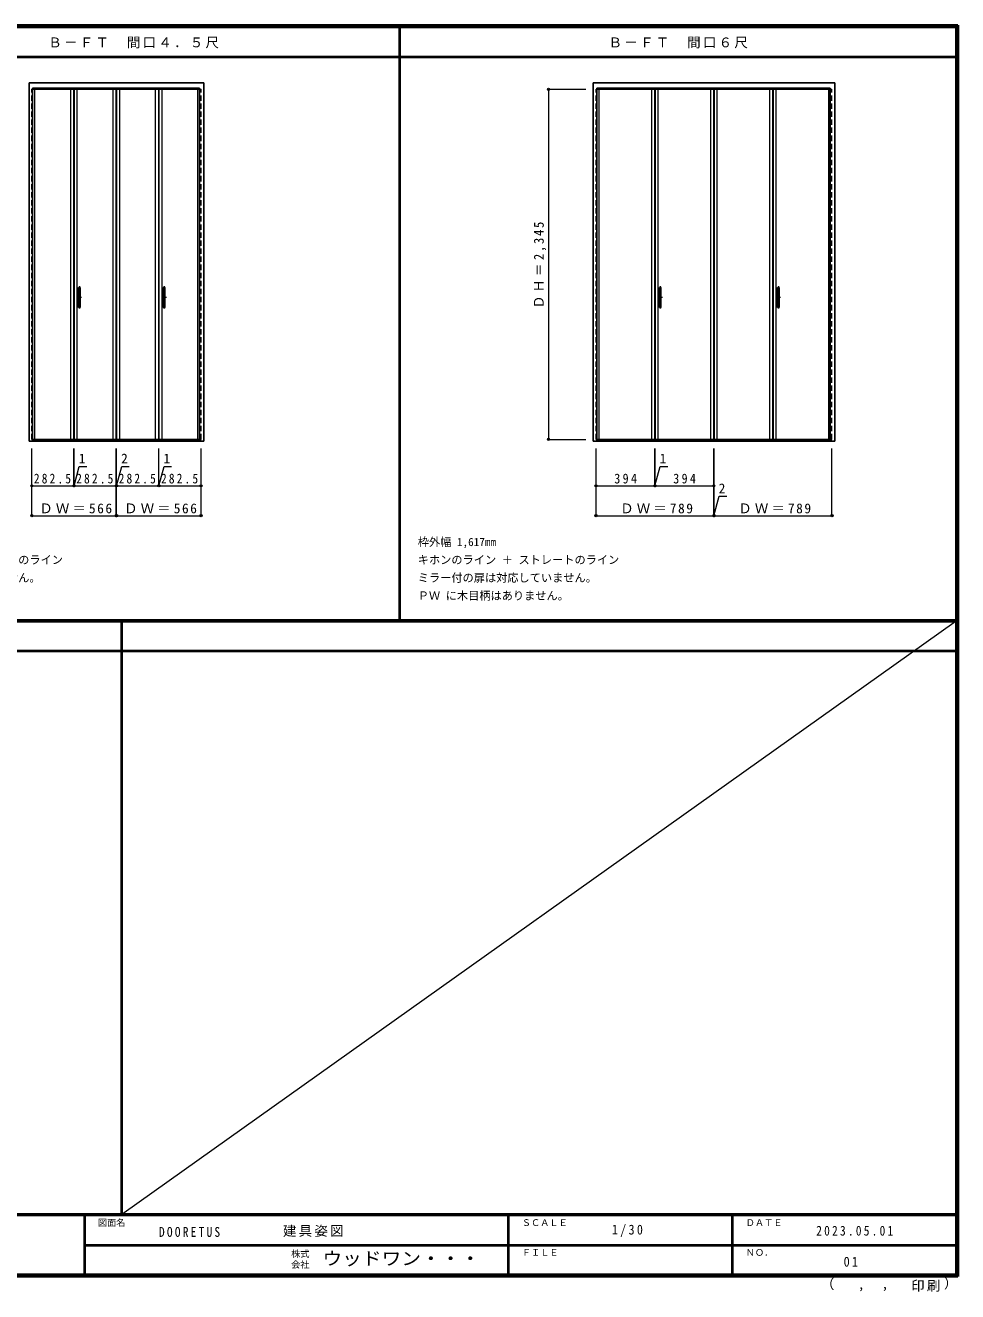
# Model space of a CAD drawing. Units: millimetres, scale not verified. Extents: x -6000 to 5700, y -4307 to 4175.
# Drawn here: x -546 to 5700, y -4307 to 4175 of the extents above; entities that cross this region are included whole.
import ezdxf
from ezdxf.enums import TextEntityAlignment as Align

# ---------------------------------------------------------------- set-up
doc = ezdxf.new("R2010")
doc.units = ezdxf.units.MM
doc.header["$LTSCALE"] = 30
doc.header["$PDMODE"] = 32
doc.header["$PDSIZE"] = 15
doc.linetypes.add('CHAIN1', pattern=[8, 5, -1, 1, -1])
doc.linetypes.add('DASHED1', pattern=[1.8, 1.2, -0.6])
for name, color, linetype, lineweight in [('0-1_通り芯', 4, 'CHAIN1', 9), ('0-2_扉', 3, 'Continuous', 25), ('0-3_仕上げ', 7, 'Continuous', 18), ('0-4_枠', 3, 'Continuous', 25), ('0-7', 7, 'Continuous', 18), ('0-8', 7, 'Continuous', 18), ('0-B_寸法', 4, 'Continuous', 9), ('0-F', 7, 'Continuous', 18), ('F-1_枠', 6, 'Continuous', 40)]:
    doc.layers.add(name, color=color, linetype=linetype, lineweight=lineweight)
doc.layers.add('0-A_文字', color=7, linetype='Continuous')
doc.layers.add('F-A_文字', color=7, linetype='Continuous')
doc.styles.add('ＭＳ ゴシック', font='')
doc.styles.get('ＭＳ ゴシック').set_extended_font_data('MS Gothic')

msp = doc.modelspace()

# ---------------------------------------------------------------- linework, layer by layer
at = {"layer": '0-1_通り芯'}
for p, q in [((-183.5, 2429), (-183.5, 2275)), ((384.5, 2429), (384.5, 2275)), ((3707.67, 2429), (3707.67, 2275)), ((4498.67, 2429), (4498.67, 2275)), ((-168.5, 2352), (-198.5, 2352)), ((399.5, 2352), (369.5, 2352)), ((3722.67, 2352), (3692.67, 2352)), ((4513.67, 2352), (4483.67, 2352))]:
    msp.add_line(p, q, dxfattribs=at)
at = {"layer": '0-2_扉', "color": 4, "linetype": 'DASHED1', "lineweight": 9}
for p, q in [((-502, 1402), (-502, 3747)), ((-496.5, 3747), (-502, 3747)), ((620.5, 3747), (632, 3747)), ((632, 1402), (632, 3747)), ((3277.67, 1402), (3277.67, 3747)), ((3283.17, 3747), (3277.67, 3747)), ((4846.17, 3747), (4857.67, 3747)), ((4857.67, 1402), (4857.67, 3747)), ((-496.5, 1402), (-502, 1402)), ((620.5, 1402), (632, 1402)), ((3283.17, 1402), (3277.67, 1402)), ((4846.17, 1402), (4857.67, 1402))]:
    msp.add_line(p, q, dxfattribs=at)
at = {"layer": '0-2_扉'}
for p, q in [((-496.5, 3747), (-219.5, 3747)), ((-219.5, 1402), (-219.5, 3747)), ((-218.5, 3747), (64, 3747)), ((-218.5, 1402), (-218.5, 3747)), ((64, 1402), (64, 3747)), ((348.5, 3747), (66, 3747)), ((66, 1402), (66, 3747)), ((348.5, 1402), (348.5, 3747)), ((349.5, 1402), (349.5, 3747)), ((349.5, 3747), (620.5, 3747)), ((3283.17, 3747), (3671.67, 3747)), ((3671.67, 1402), (3671.67, 3747)), ((3672.67, 1402), (3672.67, 3747)), ((3672.67, 3747), (4066.67, 3747)), ((4066.67, 1402), (4066.67, 3747)), ((4068.67, 1402), (4068.67, 3747)), ((4462.67, 3747), (4068.67, 3747)), ((4462.67, 1402), (4462.67, 3747)), ((4463.67, 1402), (4463.67, 3747)), ((4463.67, 3747), (4846.17, 3747)), ((-496.5, 1402), (-219.5, 1402)), ((-218.5, 1402), (64, 1402)), ((348.5, 1402), (66, 1402)), ((349.5, 1402), (620.5, 1402)), ((3283.17, 1402), (3671.67, 1402)), ((3672.67, 1402), (4066.67, 1402)), ((4462.67, 1402), (4068.67, 1402)), ((4463.67, 1402), (4846.17, 1402))]:
    msp.add_line(p, q, dxfattribs=at)
at = {"layer": '0-3_仕上げ'}
for p, q in [((-481, 1402), (-481, 3747)), ((-240.5, 1402), (-240.5, 3747)), ((-197.5, 1402), (-197.5, 3747)), ((43, 1402), (43, 3747)), ((87, 1402), (87, 3747)), ((327.5, 1402), (327.5, 3747)), ((370.5, 1402), (370.5, 3747)), ((611, 1402), (611, 3747)), ((3298.67, 1402), (3298.67, 3747)), ((3650.67, 1402), (3650.67, 3747)), ((3693.67, 1402), (3693.67, 3747)), ((4045.67, 1402), (4045.67, 3747)), ((4089.67, 1402), (4089.67, 3747)), ((4441.67, 1402), (4441.67, 3747)), ((4484.67, 1402), (4484.67, 3747)), ((4836.67, 1402), (4836.67, 3747))]:
    msp.add_line(p, q, dxfattribs=at)
at = {"layer": '0-4_枠'}
for p, q in [((-520.5, 1390.5), (-520.5, 3790.5)), ((-520.5, 3790.5), (650.5, 3790.5)), ((-496.5, 1390.5), (-496.5, 3754.5)), ((-496.5, 3754.5), (620.5, 3754.5)), ((620.5, 1390.5), (620.5, 3754.5)), ((650.5, 1390.5), (650.5, 3790.5)), ((3259.17, 1390.5), (3259.17, 3790.5)), ((3259.17, 3790.5), (4876.17, 3790.5)), ((3283.17, 1390.5), (3283.17, 3754.5)), ((3283.17, 3754.5), (4846.17, 3754.5)), ((4846.17, 1390.5), (4846.17, 3754.5)), ((4876.17, 1390.5), (4876.17, 3790.5)), ((-520.5, 1390.5), (650.5, 1390.5)), ((3259.17, 1390.5), (4876.17, 1390.5))]:
    msp.add_line(p, q, dxfattribs=at)
at = {"layer": '0-7'}
for p, q in [((-189.5, 2398), (-189.5, 2416)), ((-177.5, 2398), (-177.5, 2416)), ((378.5, 2398), (378.5, 2416)), ((390.5, 2398), (390.5, 2416)), ((3701.67, 2398), (3701.67, 2416)), ((3713.67, 2398), (3713.67, 2416)), ((4492.67, 2398), (4492.67, 2416)), ((4504.67, 2398), (4504.67, 2416)), ((-189.5, 2288), (-189.5, 2306)), ((-177.5, 2288), (-177.5, 2306)), ((378.5, 2288), (378.5, 2306)), ((390.5, 2288), (390.5, 2306)), ((3701.67, 2288), (3701.67, 2306)), ((3713.67, 2288), (3713.67, 2306)), ((4492.67, 2288), (4492.67, 2306)), ((4504.67, 2288), (4504.67, 2306))]:
    msp.add_line(p, q, dxfattribs=at)
at = {"layer": '0-7', "color": 3, "lineweight": 25}
for p, q in [((-188.5, 2286), (-188.5, 2418)), ((-179.5, 2419), (-187.5, 2419)), ((-178.5, 2286), (-178.5, 2418)), ((379.5, 2286), (379.5, 2418)), ((388.5, 2419), (380.5, 2419)), ((389.5, 2286), (389.5, 2418)), ((3702.67, 2286), (3702.67, 2418)), ((3711.67, 2419), (3703.67, 2419)), ((3712.67, 2286), (3712.67, 2418)), ((4493.67, 2286), (4493.67, 2418)), ((4502.67, 2419), (4494.67, 2419)), ((4503.67, 2286), (4503.67, 2418)), ((-187.5, 2285), (-179.5, 2285)), ((380.5, 2285), (388.5, 2285)), ((3703.67, 2285), (3711.67, 2285)), ((4494.67, 2285), (4502.67, 2285))]:
    msp.add_line(p, q, dxfattribs=at)
at = {"layer": '0-7'}
for centre, start, end in [((-188.5, 2416), 90, 180), ((-188.5, 2398), 180, 270), ((-178.5, 2416), 0, 90), ((-178.5, 2398), 270, 0), ((379.5, 2416), 90, 180), ((379.5, 2398), 180, 270), ((389.5, 2416), 0, 90), ((389.5, 2398), 270, 0), ((3702.67, 2416), 90, 180), ((3702.67, 2398), 180, 270), ((3712.67, 2416), 0, 90), ((3712.67, 2398), 270, 0), ((4493.67, 2416), 90, 180), ((4493.67, 2398), 180, 270), ((4503.67, 2416), 0, 90), ((4503.67, 2398), 270, 0), ((-188.5, 2306), 90, 180), ((-178.5, 2306), 0, 90), ((379.5, 2306), 90, 180), ((389.5, 2306), 0, 90), ((3702.67, 2306), 90, 180), ((3712.67, 2306), 0, 90), ((4493.67, 2306), 90, 180), ((4503.67, 2306), 0, 90), ((-188.5, 2288), 180, 270), ((-178.5, 2288), 270, 0), ((379.5, 2288), 180, 270), ((389.5, 2288), 270, 0), ((3702.67, 2288), 180, 270), ((3712.67, 2288), 270, 0), ((4493.67, 2288), 180, 270), ((4503.67, 2288), 270, 0)]:
    msp.add_arc(centre, 1, start, end, dxfattribs=at)
at = {"layer": '0-7', "color": 3, "lineweight": 25}
for centre, start, end in [((-187.5, 2418), 90, 180), ((-179.5, 2418), 0, 90), ((380.5, 2418), 90, 180), ((388.5, 2418), 0, 90), ((3703.67, 2418), 90, 180), ((3711.67, 2418), 0, 90), ((4494.67, 2418), 90, 180), ((4502.67, 2418), 0, 90), ((-187.5, 2286), 180, 270), ((-179.5, 2286), 270, 0), ((380.5, 2286), 180, 270), ((388.5, 2286), 270, 0), ((3703.67, 2286), 180, 270), ((3711.67, 2286), 270, 0), ((4494.67, 2286), 180, 270), ((4502.67, 2286), 270, 0)]:
    msp.add_arc(centre, 1, start, end, dxfattribs=at)
at = {"layer": '0-8'}
for p, q in [((-189.5, 2402.5), (-189.5, 2418)), ((-177.5, 2402.5), (-177.5, 2418)), ((378.5, 2402.5), (378.5, 2418)), ((390.5, 2402.5), (390.5, 2418)), ((3701.67, 2402.5), (3701.67, 2418)), ((3713.67, 2402.5), (3713.67, 2418)), ((4492.67, 2402.5), (4492.67, 2418)), ((4504.67, 2402.5), (4504.67, 2418)), ((-189.5, 2286), (-189.5, 2301.5)), ((-177.5, 2286), (-177.5, 2301.5)), ((378.5, 2286), (378.5, 2301.5)), ((390.5, 2286), (390.5, 2301.5)), ((3701.67, 2286), (3701.67, 2301.5)), ((3713.67, 2286), (3713.67, 2301.5)), ((4492.67, 2286), (4492.67, 2301.5)), ((4504.67, 2286), (4504.67, 2301.5))]:
    msp.add_line(p, q, dxfattribs=at)
at = {"layer": '0-8', "color": 3, "lineweight": 25}
for p, q in [((-178.5, 2419), (-188.5, 2419)), ((-188.5, 2419), (-188.5, 2285)), ((-178.5, 2419), (-178.5, 2285)), ((389.5, 2419), (379.5, 2419)), ((379.5, 2419), (379.5, 2285)), ((389.5, 2419), (389.5, 2285)), ((3712.67, 2419), (3702.67, 2419)), ((3702.67, 2419), (3702.67, 2285)), ((3712.67, 2419), (3712.67, 2285)), ((4503.67, 2419), (4493.67, 2419)), ((4493.67, 2419), (4493.67, 2285)), ((4503.67, 2419), (4503.67, 2285)), ((-188.5, 2285), (-178.5, 2285)), ((379.5, 2285), (389.5, 2285)), ((3702.67, 2285), (3712.67, 2285)), ((4493.67, 2285), (4503.67, 2285))]:
    msp.add_line(p, q, dxfattribs=at)
at = {"layer": '0-8'}
for centre, start, end in [((-188.5, 2418), 90, 180), ((-188.5, 2402.5), 180, 270), ((-178.5, 2418), 0, 90), ((-178.5, 2402.5), 270, 0), ((379.5, 2418), 90, 180), ((379.5, 2402.5), 180, 270), ((389.5, 2418), 0, 90), ((389.5, 2402.5), 270, 0), ((3702.67, 2418), 90, 180), ((3702.67, 2402.5), 180, 270), ((3712.67, 2418), 0, 90), ((3712.67, 2402.5), 270, 0), ((4493.67, 2418), 90, 180), ((4493.67, 2402.5), 180, 270), ((4503.67, 2418), 0, 90), ((4503.67, 2402.5), 270, 0), ((-188.5, 2301.5), 90, 180), ((-178.5, 2301.5), 0, 90), ((379.5, 2301.5), 90, 180), ((389.5, 2301.5), 0, 90), ((3702.67, 2301.5), 90, 180), ((3712.67, 2301.5), 0, 90), ((4493.67, 2301.5), 90, 180), ((4503.67, 2301.5), 0, 90), ((-188.5, 2286), 180, 270), ((-178.5, 2286), 270, 0), ((379.5, 2286), 180, 270), ((389.5, 2286), 270, 0), ((3702.67, 2286), 180, 270), ((3712.67, 2286), 270, 0), ((4493.67, 2286), 180, 270), ((4503.67, 2286), 270, 0)]:
    msp.add_arc(centre, 1, start, end, dxfattribs=at)
for centre, major_axis, start_param, end_param in [((-183.5, 2419), (0, 17.5), 1.5707963, 3.1415927), ((-183.5, 2419), (0, 17.5), 3.1415927, 4.712389), ((384.5, 2419), (0, 17.5), 1.5707963, 3.1415927), ((384.5, 2419), (0, 17.5), 3.1415927, 4.712389), ((3707.67, 2419), (0, 17.5), 1.5707963, 3.1415927), ((3707.67, 2419), (0, 17.5), 3.1415927, 4.712389), ((4498.67, 2419), (0, 17.5), 1.5707963, 3.1415927), ((4498.67, 2419), (0, 17.5), 3.1415927, 4.712389), ((-183.5, 2285), (0, 17.5), 0, 1.5707963), ((-183.5, 2285), (0, -17.5), 1.5707963, 3.1415927), ((384.5, 2285), (0, 17.5), 0, 1.5707963), ((384.5, 2285), (0, -17.5), 1.5707963, 3.1415927), ((3707.67, 2285), (0, 17.5), 0, 1.5707963), ((3707.67, 2285), (0, -17.5), 1.5707963, 3.1415927), ((4498.67, 2285), (0, 17.5), 0, 1.5707963), ((4498.67, 2285), (0, -17.5), 1.5707963, 3.1415927)]:
    msp.add_ellipse(centre, major_axis=major_axis, ratio=0.285714, start_param=start_param, end_param=end_param, dxfattribs=at)
at = {"layer": '0-B_寸法'}
for p, q in [((2959.17, 3747), (3209.17, 3747)), ((2959.17, 3747), (2959.17, 1402)), ((2959.17, 1402), (3209.17, 1402)), ((-502, 890.5), (-502, 1340.5)), ((-219.5, 1090.5), (-219.5, 1340.5)), ((64, 890.5), (64, 1340.5)), ((66, 890.5), (66, 1340.5)), ((348.5, 1090.5), (348.5, 1340.5)), ((632, 890.5), (632, 1340.5)), ((3277.67, 890.5), (3277.67, 1340.5)), ((3671.67, 1090.5), (3671.67, 1340.5)), ((3672.67, 1090.5), (3672.67, 1340.5)), ((4066.67, 890.5), (4066.67, 1340.5)), ((4068.67, 890.5), (4068.67, 1340.5)), ((4857.67, 890.5), (4857.67, 1340.5)), ((65, 1090.5), (99.95, 1220.93)), ((99.95, 1220.93), (150.73, 1220.93)), ((3672.17, 1090.5), (3707.11, 1220.93)), ((3707.11, 1220.93), (3757.9, 1220.93)), ((-502, 1090.5), (-219.5, 1090.5)), ((-218.5, 1090.5), (64, 1090.5)), ((64, 1090.5), (66, 1090.5)), ((66, 1090.5), (348.5, 1090.5)), ((349.5, 1090.5), (632, 1090.5)), ((3277.67, 1090.5), (3671.67, 1090.5)), ((3671.67, 1090.5), (3672.67, 1090.5)), ((3672.67, 1090.5), (4066.67, 1090.5)), ((4067.67, 890.5), (4102.61, 1020.93)), ((4102.61, 1020.93), (4153.4, 1020.93)), ((-502, 890.5), (64, 890.5)), ((66, 890.5), (632, 890.5)), ((3277.67, 890.5), (4066.67, 890.5)), ((4066.67, 890.5), (4068.67, 890.5)), ((4068.67, 890.5), (4857.67, 890.5))]:
    msp.add_line(p, q, dxfattribs=at)
for points in [[(-219.5, 1090.5), (-218.5, 1090.5), (-218.5, 1340.5)], [(348.5, 1090.5), (349.5, 1090.5), (349.5, 1340.5)], [(-219, 1090.5), (-184.05, 1220.93), (-133.27, 1220.93)], [(349, 1090.5), (383.95, 1220.93), (434.73, 1220.93)]]:
    msp.add_lwpolyline(points, dxfattribs=at)
at = {"layer": '0-B_寸法', "color": 7}
for p in [(2959.17, 3747), (2959.17, 1402), (-502, 1090.5), (-219.5, 1090.5), (-218.5, 1090.5), (64, 1090.5), (66, 1090.5), (348.5, 1090.5), (349.5, 1090.5), (632, 1090.5), (3277.67, 1090.5), (3671.67, 1090.5), (3672.67, 1090.5), (4066.67, 1090.5), (-502, 890.5), (64, 890.5), (66, 890.5), (632, 890.5), (3277.67, 890.5), (4066.67, 890.5), (4068.67, 890.5), (4857.67, 890.5)]:
    msp.add_point(p, dxfattribs=at)
at = {"layer": '0-F'}
msp.add_line((5690, 184.5), (100, -3790), dxfattribs=at)
at = {"layer": 'F-1_枠'}
for p, q in [((-6000, 4175), (5700, 4175)), ((-6000, 4170), (5700, 4170)), ((-6000, 4165), (5700, 4165)), ((1963.33, 190.5), (1963.33, 4175)), ((5690, 4175), (5690, -4205)), ((5695, 4175), (5695, -4205)), ((5700, 4175), (5700, -4205)), ((-6000, 3965), (5700, 3965)), ((-6000, 190.5), (5700, 190.5)), ((-6000, 187.5), (5700, 187.5)), ((-6000, 184.5), (5700, 184.5)), ((100, -3790), (100, 184.5)), ((-6000, -15.5), (5700, -15.5)), ((5700, -3790), (-6000, -3790)), ((5700, -3795), (-6000, -3795)), ((-150, -3795), (-150, -4195)), ((2690, -3795), (2690, -4195)), ((4190, -3795), (4190, -4195)), ((-150, -3995), (5690, -3995.01)), ((5700, -4195), (-6000, -4195)), ((5700, -4200), (-6000, -4200)), ((5700, -4205), (-6000, -4205))]:
    msp.add_line(p, q, dxfattribs=at)

# ---------------------------------------------------------------- texts
at = {"layer": '0-A_文字', "style": 'ＭＳ ゴシック'}
for s, p in [('枠外幅 1,617mm', (2083.33, 670.5)), ('キホンのライン ＋ ストレートのライン', (-1643.33, 550.5)), ('キホンのライン ＋ ストレートのライン', (2083.33, 550.5)), ('ミラー付の扉は対応していません。', (-1643.33, 430.5)), ('ミラー付の扉は対応していません。', (2083.33, 430.5)), ('ＰＷ に木目柄はありません。', (2083.33, 310.5))]:
    msp.add_text(s, height=54.99, dxfattribs=at).set_placement(p, align=Align.BOTTOM_LEFT)
at = {"layer": '0-A_文字', "char_height": 65.98, "attachment_point": 7, "style": 'ＭＳ ゴシック'}
for s, insert in [('\\T1.17;Ｂ－ＦＴ\u3000間口４．５尺', (-391.25, 4020)), ('\\T1.17;Ｂ－ＦＴ\u3000間口６尺', (3361.67, 4020))]:
    msp.add_mtext(s, dxfattribs=dict(at, insert=insert))
at = {"layer": '0-B_寸法', "color": 7, "style": 'ＭＳ ゴシック'}
for s, p in [('1', (-187.8, 1220.93)), ('2', (96.2, 1220.93)), ('1', (380.2, 1220.93)), ('1', (3703.36, 1220.93)), ('2', (4098.86, 1020.93))]:
    msp.add_text(s, height=65.98, dxfattribs=at).set_placement(p, align=Align.BOTTOM_LEFT)
at = {"layer": '0-B_寸法', "color": 7, "insert": (2944.17, 2279.25), "char_height": 65.98, "attachment_point": 7, "rotation": 90, "style": 'ＭＳ ゴシック'}
msp.add_mtext('\\T1.26;\\W0.95;ＤＨ＝2,345', dxfattribs=at)
at = {"layer": '0-B_寸法', "color": 7, "char_height": 65.98, "attachment_point": 7, "style": 'ＭＳ ゴシック'}
for s, insert in [('\\T1.38;\\W0.85;282.5', (-488.25, 1105.5)), ('\\T1.38;\\W0.85;282.5', (-204.75, 1105.5)), ('\\T1.38;\\W0.85;282.5', (79.75, 1105.5)), ('\\T1.38;\\W0.85;282.5', (363.25, 1105.5)), ('\\T1.38;\\W0.9;394', (3399.67, 1105.5)), ('\\T1.38;\\W0.9;394', (3794.67, 1105.5)), ('\\T1.23;ＤＷ＝566', (-451.5, 905.5)), ('\\T1.23;ＤＷ＝566', (116.5, 905.5)), ('\\T1.23;ＤＷ＝789', (3439.67, 905.5)), ('\\T1.23;ＤＷ＝789', (4230.67, 905.5))]:
    msp.add_mtext(s, dxfattribs=dict(at, insert=insert))
at = {"layer": 'F-A_文字', "style": 'ＭＳ ゴシック'}
for s, height, p in [('図面名', 43.99, (-60, -3880)), ('ＳＣＡＬＥ', 43.99, (2780, -3880)), ('ＤＡＴＥ', 43.99, (4280, -3880)), ('株式', 43.99, (1235, -4089)), ('ＦＩＬＥ', 43.99, (2780, -4080)), ('ＮＯ．', 43.99, (4280, -4080)), ('会社', 43.99, (1235, -4161)), ('（', 65.98, (4784.03, -4308.31)), ('）', 65.98, (5608.4, -4304.13)), (',', 65.98, (5031.28, -4308.31)), (',', 65.98, (5190.2, -4305.53))]:
    msp.add_text(s, height=height, dxfattribs=at).set_placement(p, align=Align.BOTTOM_LEFT)
at = {"layer": 'F-A_文字', "style": 'ＭＳ ゴシック', "width": 1.1}
msp.add_text('ウッドワン・・・', height=87.98, dxfattribs=at).set_placement((1445, -4155), align=Align.BOTTOM_LEFT)
at = {"layer": 'F-A_文字', "char_height": 65.98, "attachment_point": 7, "style": 'ＭＳ ゴシック'}
for s, insert in [('\\T1.39;\\W0.85;DOORETUS', (350, -3940.79)), ('\\T1.17;建具姿図', (1180.42, -3940)), ('\\T1.38;\\W0.9;1/30', (3383.75, -3940)), ('\\T1.39;\\W0.85;2023.05.01', (4752.5, -3932.5)), ('\\T1.36;\\W0.9;01', (4936.25, -4140)), ('\\T1.17;印刷', (5388.15, -4306.92))]:
    msp.add_mtext(s, dxfattribs=dict(at, insert=insert))

doc.saveas('drawing.dxf')
